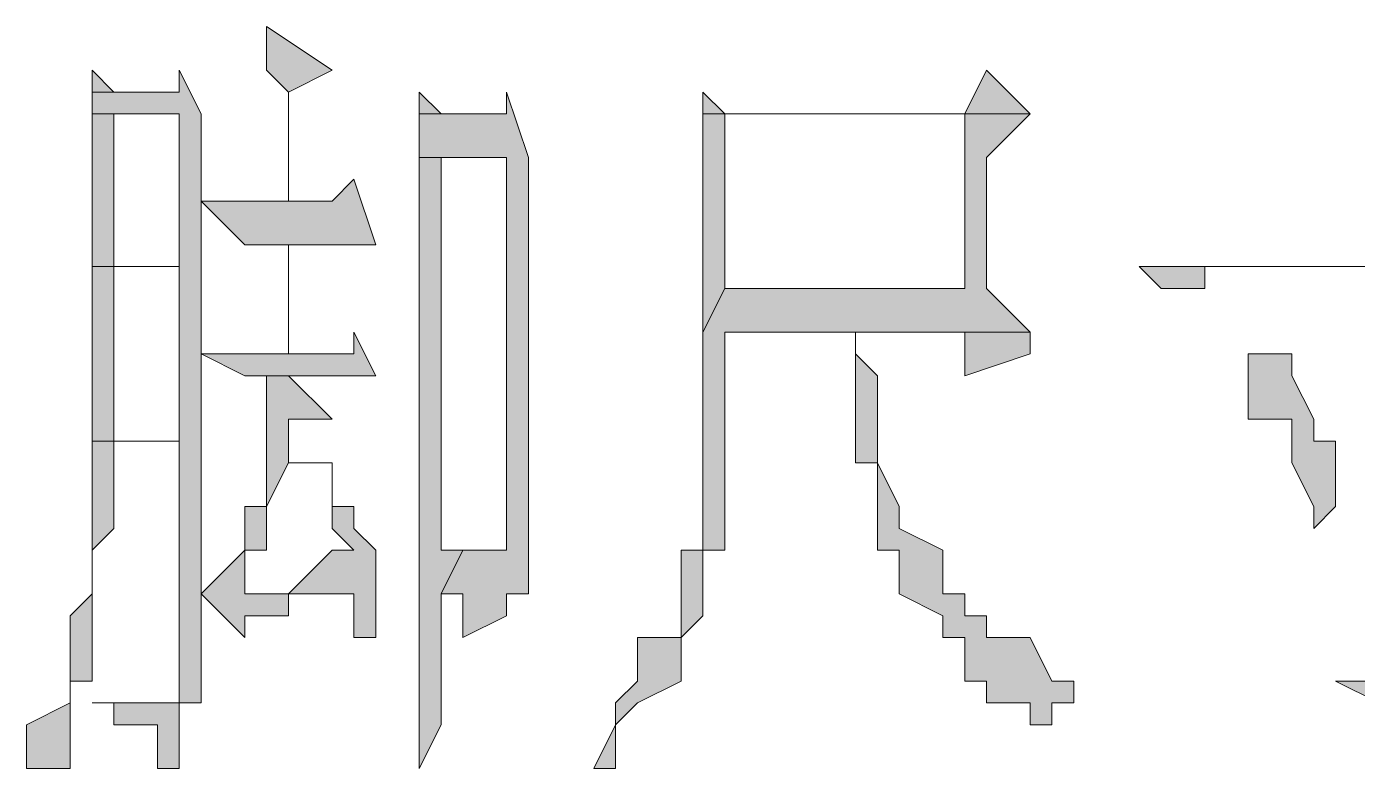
# Model space of a CAD drawing. Header units: millimetres. Extents: x 20 to 821, y 1 to 1134.
# Drawn here: x 671.4 to 682.38, y 598.46 to 604.58 of the extents above; entities that cross this region are included whole.
import ezdxf

# ---------------------------------------------------------------- set-up
doc = ezdxf.new("R2010")
doc.units = ezdxf.units.MM
doc.layers.add('1', color=7, linetype='Continuous')

msp = doc.modelspace()

# ---------------------------------------------------------------- hatches: boundary and pattern name
h = msp.add_hatch(color=0)
h.dxf.hatch_style = 2
h.paths.add_polyline_path([(673.38, 604.581732), (673.38, 604.221732), (673.56, 604.041732), (673.56, 603.141732), (673.56, 604.041732), (673.92, 604.221732)])
h = msp.add_hatch(color=0)
h.dxf.hatch_style = 2
h.paths.add_polyline_path([(671.94, 604.221732), (671.94, 604.041732), (672.12, 604.041732)])
h = msp.add_hatch(color=0)
h.dxf.hatch_style = 2
h.paths.add_polyline_path([(672.66, 604.221732), (672.66, 604.041732), (672.12, 604.041732), (671.94, 604.041732), (671.94, 603.861732), (672.66, 603.861732), (672.66, 602.601732), (671.94, 602.601732), (672.66, 602.601732), (672.66, 601.161732), (672.12, 601.161732), (671.94, 601.161732), (672.66, 601.161732), (672.66, 599.001732), (672.48, 599.001732), (672.84, 599.001732), (672.84, 599.181732), (672.84, 603.861732)])
h = msp.add_hatch(color=0)
h.dxf.hatch_style = 2
h.paths.add_polyline_path([(679.32, 604.221732), (679.14, 603.861732), (677.16, 603.861732), (679.68, 603.861732)])
h = msp.add_hatch(color=0)
h.dxf.hatch_style = 2
h.paths.add_polyline_path([(674.64, 604.041732), (674.64, 603.861732), (674.82, 603.861732)])
h = msp.add_hatch(color=0)
h.dxf.hatch_style = 2
h.paths.add_polyline_path([(675.36, 604.041732), (675.36, 603.861732), (674.82, 603.861732), (674.64, 603.861732), (674.64, 603.501732), (675.36, 603.501732), (675.36, 600.441732), (675.36, 600.261732), (675, 600.261732), (674.82, 599.901732), (675, 599.901732), (675, 599.721732), (675, 599.541732), (675.36, 599.721732), (675.36, 599.901732), (675.54, 599.901732), (675.54, 603.501732)])
h = msp.add_hatch(color=0)
h.dxf.hatch_style = 2
h.paths.add_polyline_path([(676.98, 604.041732), (676.98, 603.861732), (679.14, 603.861732), (679.14, 602.421732), (677.16, 602.421732), (676.98, 602.061732), (676.98, 600.261732), (676.8, 600.261732), (676.8, 599.901732), (676.8, 599.721732), (676.8, 599.541732), (676.44, 599.541732), (676.44, 599.181732), (676.26, 599.001732), (676.26, 598.821732), (676.08, 598.461732), (676.26, 598.461732), (676.26, 598.821732), (676.44, 599.001732), (676.8, 599.181732), (676.8, 599.541732), (676.98, 599.721732), (676.98, 600.261732), (677.16, 600.261732), (677.16, 602.061732), (678.24, 602.061732), (679.68, 602.061732), (679.32, 602.421732), (679.32, 603.501732), (679.68, 603.861732), (677.16, 603.861732)])
h = msp.add_hatch(color=0)
h.dxf.hatch_style = 2
h.paths.add_polyline_path([(671.94, 603.861732), (671.94, 602.601732), (672.12, 602.601732), (672.12, 603.861732), (672.66, 603.861732)])
h = msp.add_hatch(color=0)
h.dxf.hatch_style = 2
h.paths.add_polyline_path([(676.98, 603.861732), (676.98, 602.061732), (677.16, 602.421732), (677.16, 603.861732), (679.14, 603.861732)])
h = msp.add_hatch(color=0)
h.dxf.hatch_style = 2
h.paths.add_polyline_path([(674.64, 603.501732), (674.64, 599.541732), (674.64, 599.181732), (674.64, 598.461732), (674.82, 598.821732), (674.82, 599.901732), (675, 600.261732), (674.82, 600.261732), (674.82, 603.501732), (675.36, 603.501732)])
h = msp.add_hatch(color=0)
h.dxf.hatch_style = 2
h.paths.add_polyline_path([(674.1, 603.321732), (673.92, 603.141732), (672.84, 603.141732), (673.2, 602.781732), (674.28, 602.781732)])
h = msp.add_hatch(color=0)
h.dxf.hatch_style = 2
h.paths.add_polyline_path([(673.56, 602.781732), (673.56, 601.881732)])
h = msp.add_hatch(color=0)
h.dxf.hatch_style = 2
h.paths.add_polyline_path([(684.36, 602.781732), (684.18, 602.601732), (680.58, 602.601732), (680.76, 602.421732), (681.12, 602.421732), (681.12, 602.601732), (684.72, 602.601732)])
h = msp.add_hatch(color=0)
h.dxf.hatch_style = 2
h.paths.add_polyline_path([(671.94, 602.601732), (671.94, 601.161732), (672.12, 601.161732), (672.12, 602.601732), (672.66, 602.601732)])
h = msp.add_hatch(color=0)
h.dxf.hatch_style = 2
h.paths.add_polyline_path([(674.1, 602.061732), (674.1, 601.881732), (673.56, 601.881732), (672.84, 601.881732), (673.2, 601.701732), (674.28, 601.701732)])
h = msp.add_hatch(color=0)
h.dxf.hatch_style = 2
h.paths.add_polyline_path([(678.24, 602.061732), (678.24, 600.981732), (678.42, 600.981732), (678.42, 600.261732), (678.6, 600.261732), (678.6, 599.901732), (678.96, 599.721732), (678.96, 599.541732), (679.14, 599.541732), (679.14, 599.181732), (679.32, 599.181732), (679.32, 599.001732), (679.68, 599.001732), (679.68, 598.821732), (679.86, 598.821732), (679.86, 599.001732), (680.04, 599.001732), (680.04, 599.181732), (679.86, 599.181732), (679.68, 599.541732), (679.32, 599.541732), (679.32, 599.721732), (679.14, 599.721732), (679.14, 599.901732), (678.96, 599.901732), (678.96, 600.261732), (678.6, 600.441732), (678.6, 600.621732), (678.42, 600.981732), (678.42, 601.701732), (678.24, 601.881732)])
h = msp.add_hatch(color=0)
h.dxf.hatch_style = 2
h.paths.add_polyline_path([(679.68, 602.061732), (679.14, 602.061732), (679.14, 601.701732), (679.68, 601.881732)])
h = msp.add_hatch(color=0)
h.dxf.hatch_style = 2
h.paths.add_polyline_path([(681.48, 601.881732), (681.48, 601.341732), (681.84, 601.341732), (681.84, 600.981732), (682.02, 600.621732), (682.02, 600.441732), (682.2, 600.621732), (682.2, 601.161732), (682.02, 601.161732), (682.02, 601.341732), (681.84, 601.701732), (681.84, 601.881732)])
h = msp.add_hatch(color=0)
h.dxf.hatch_style = 2
h.paths.add_polyline_path([(673.56, 601.701732), (673.38, 601.701732), (673.38, 601.341732), (673.38, 600.621732), (673.2, 600.621732), (673.2, 600.261732), (672.84, 599.901732), (673.2, 599.541732), (673.2, 599.721732), (673.38, 599.721732), (673.56, 599.721732), (673.56, 599.901732), (673.92, 599.901732), (674.1, 599.901732), (673.2, 599.901732), (673.2, 600.261732), (673.38, 600.261732), (673.38, 600.621732), (673.56, 600.981732), (673.56, 601.341732), (673.92, 601.341732)])
h = msp.add_hatch(color=0)
h.dxf.hatch_style = 2
h.paths.add_polyline_path([(671.94, 601.161732), (671.94, 599.901732), (671.76, 599.721732), (671.76, 599.001732), (671.4, 598.821732), (671.4, 598.461732), (671.76, 598.461732), (671.76, 598.821732), (671.76, 599.181732), (671.94, 599.181732), (671.94, 600.261732), (672.12, 600.441732), (672.12, 601.161732), (672.66, 601.161732)])
h = msp.add_hatch(color=0)
h.dxf.hatch_style = 2
h.paths.add_polyline_path([(673.56, 600.981732), (673.92, 600.981732), (673.92, 600.621732), (673.92, 600.441732), (674.1, 600.261732), (673.92, 600.261732), (673.56, 599.901732), (673.2, 599.901732), (674.1, 599.901732), (674.1, 599.541732), (674.28, 599.541732), (674.28, 599.721732), (674.28, 600.261732), (674.1, 600.441732), (674.1, 600.621732), (673.92, 600.621732), (673.92, 600.981732)])
h = msp.add_hatch(color=0)
h.dxf.hatch_style = 2
h.paths.add_polyline_path([(682.2, 599.181732), (682.56, 599.001732), (682.74, 599.001732), (682.74, 598.821732), (682.92, 598.821732), (682.92, 598.461732), (683.28, 598.461732), (683.28, 598.821732), (683.46, 599.001732), (683.46, 599.181732), (682.92, 599.181732)])
h = msp.add_hatch(color=0)
h.dxf.hatch_style = 2
h.paths.add_polyline_path([(671.94, 599.001732), (672.12, 599.001732), (672.12, 598.821732), (672.48, 598.821732), (672.48, 598.461732), (672.66, 598.461732), (672.66, 598.821732), (672.66, 599.001732), (672.84, 599.001732)])

# ---------------------------------------------------------------- linework, layer by layer
at = {"layer": '1', "color": 0, "lineweight": 5}
for points in [[(673.38, 604.581732), (673.38, 604.221732), (673.56, 604.041732), (673.56, 603.141732), (673.56, 604.041732), (673.92, 604.221732), (673.38, 604.581732)], [(671.94, 604.221732), (671.94, 604.041732), (672.12, 604.041732), (671.94, 604.221732)], [(672.66, 604.221732), (672.66, 604.041732), (672.12, 604.041732), (671.94, 604.041732), (671.94, 603.861732), (672.66, 603.861732), (672.66, 602.601732), (671.94, 602.601732), (672.66, 602.601732), (672.66, 601.161732), (672.12, 601.161732), (671.94, 601.161732), (672.66, 601.161732), (672.66, 599.001732), (672.48, 599.001732), (672.84, 599.001732), (672.84, 599.181732), (672.84, 603.861732), (672.66, 604.221732)], [(679.32, 604.221732), (679.14, 603.861732), (677.16, 603.861732), (679.68, 603.861732), (679.32, 604.221732)], [(674.64, 604.041732), (674.64, 603.861732), (674.82, 603.861732), (674.64, 604.041732)], [(675.36, 604.041732), (675.36, 603.861732), (674.82, 603.861732), (674.64, 603.861732), (674.64, 603.501732), (675.36, 603.501732), (675.36, 600.441732), (675.36, 600.261732), (675, 600.261732), (674.82, 599.901732), (675, 599.901732), (675, 599.721732), (675, 599.541732), (675.36, 599.721732), (675.36, 599.901732), (675.54, 599.901732), (675.54, 603.501732), (675.54, 603.501732), (675.36, 604.041732)], [(676.98, 604.041732), (676.98, 603.861732), (679.14, 603.861732), (679.14, 602.421732), (677.16, 602.421732), (676.98, 602.061732), (676.98, 600.261732), (676.8, 600.261732), (676.8, 599.901732), (676.8, 599.721732), (676.8, 599.541732), (676.44, 599.541732), (676.44, 599.181732), (676.26, 599.001732), (676.26, 598.821732), (676.08, 598.461732), (676.26, 598.461732), (676.26, 598.821732), (676.44, 599.001732), (676.8, 599.181732), (676.8, 599.541732), (676.98, 599.721732), (676.98, 600.261732), (677.16, 600.261732), (677.16, 602.061732), (678.24, 602.061732), (679.68, 602.061732), (679.32, 602.421732), (679.32, 603.501732), (679.68, 603.861732), (677.16, 603.861732), (676.98, 604.041732)], [(671.94, 603.861732), (671.94, 602.601732), (672.12, 602.601732), (672.12, 603.861732), (672.66, 603.861732), (671.94, 603.861732)], [(676.98, 603.861732), (676.98, 602.061732), (677.16, 602.421732), (677.16, 603.861732), (679.14, 603.861732), (676.98, 603.861732)], [(674.64, 603.501732), (674.64, 599.541732), (674.64, 599.181732), (674.64, 598.461732), (674.82, 598.821732), (674.82, 599.901732), (675, 600.261732), (674.82, 600.261732), (674.82, 603.501732), (675.36, 603.501732), (674.64, 603.501732)], [(674.1, 603.321732), (673.92, 603.141732), (672.84, 603.141732), (673.2, 602.781732), (674.28, 602.781732), (674.1, 603.321732)], [(673.56, 602.781732), (673.56, 601.881732), (673.56, 602.781732)], [(684.36, 602.781732), (684.18, 602.601732), (680.58, 602.601732), (680.76, 602.421732), (681.12, 602.421732), (681.12, 602.601732), (684.72, 602.601732), (684.36, 602.781732)], [(671.94, 602.601732), (671.94, 601.161732), (672.12, 601.161732), (672.12, 602.601732), (672.66, 602.601732), (671.94, 602.601732)], [(674.1, 602.061732), (674.1, 601.881732), (673.56, 601.881732), (672.84, 601.881732), (673.2, 601.701732), (674.28, 601.701732), (674.1, 602.061732)], [(678.24, 602.061732), (678.24, 600.981732), (678.42, 600.981732), (678.42, 600.261732), (678.6, 600.261732), (678.6, 599.901732), (678.96, 599.721732), (678.96, 599.541732), (679.14, 599.541732), (679.14, 599.181732), (679.32, 599.181732), (679.32, 599.001732), (679.68, 599.001732), (679.68, 598.821732), (679.86, 598.821732), (679.86, 599.001732), (680.04, 599.001732), (680.04, 599.181732), (679.86, 599.181732), (679.68, 599.541732), (679.32, 599.541732), (679.32, 599.721732), (679.14, 599.721732), (679.14, 599.901732), (678.96, 599.901732), (678.96, 600.261732), (678.6, 600.441732), (678.6, 600.621732), (678.42, 600.981732), (678.42, 601.701732), (678.24, 601.881732), (678.24, 602.061732)], [(679.68, 602.061732), (679.14, 602.061732), (679.14, 601.701732), (679.68, 601.881732), (679.68, 602.061732)], [(681.48, 601.881732), (681.48, 601.341732), (681.84, 601.341732), (681.84, 600.981732), (682.02, 600.621732), (682.02, 600.441732), (682.2, 600.621732), (682.2, 601.161732), (682.02, 601.161732), (682.02, 601.341732), (682.02, 601.341732), (681.84, 601.701732), (681.84, 601.881732), (681.48, 601.881732)], [(673.56, 601.701732), (673.38, 601.701732), (673.38, 601.341732), (673.38, 600.621732), (673.2, 600.621732), (673.2, 600.261732), (672.84, 599.901732), (673.2, 599.541732), (673.2, 599.721732), (673.38, 599.721732), (673.56, 599.721732), (673.56, 599.901732), (673.92, 599.901732), (674.1, 599.901732), (673.2, 599.901732), (673.2, 600.261732), (673.38, 600.261732), (673.38, 600.621732), (673.56, 600.981732), (673.56, 601.341732), (673.92, 601.341732), (673.56, 601.701732)], [(671.94, 601.161732), (671.94, 599.901732), (671.76, 599.721732), (671.76, 599.001732), (671.4, 598.821732), (671.4, 598.461732), (671.76, 598.461732), (671.76, 598.821732), (671.76, 598.821732), (671.76, 599.181732), (671.94, 599.181732), (671.94, 600.261732), (672.12, 600.441732), (672.12, 601.161732), (672.66, 601.161732), (671.94, 601.161732)], [(673.56, 600.981732), (673.92, 600.981732), (673.92, 600.621732), (673.92, 600.441732), (674.1, 600.261732), (673.92, 600.261732), (673.56, 599.901732), (673.2, 599.901732), (674.1, 599.901732), (674.1, 599.541732), (674.28, 599.541732), (674.28, 599.721732), (674.28, 600.261732), (674.1, 600.441732), (674.1, 600.621732), (673.92, 600.621732), (673.92, 600.981732), (673.56, 600.981732)], [(682.2, 599.181732), (682.56, 599.001732), (682.74, 599.001732), (682.74, 598.821732), (682.92, 598.821732), (682.92, 598.461732), (683.28, 598.461732), (683.28, 598.821732), (683.46, 599.001732), (683.46, 599.181732), (682.92, 599.181732), (682.2, 599.181732)], [(671.94, 599.001732), (672.12, 599.001732), (672.12, 598.821732), (672.48, 598.821732), (672.48, 598.461732), (672.66, 598.461732), (672.66, 598.821732), (672.66, 599.001732), (672.84, 599.001732), (671.94, 599.001732)]]:
    msp.add_lwpolyline(points, dxfattribs=at)

doc.saveas('drawing.dxf')
